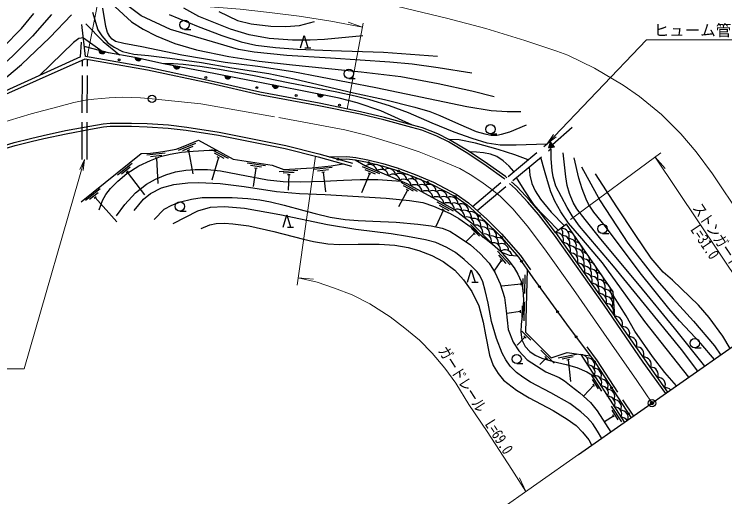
# Model space of a CAD drawing. Units: millimetres at full size, sheet at 1:1000; details may follow other scales. Extents: x 40000 to 680000, y 20000 to 380000.
# Drawn here: x 216079 to 330525, y 263495 to 341136 of the extents above; entities that cross this region are included whole.
import ezdxf
from ezdxf.enums import TextEntityAlignment as Align

# ---------------------------------------------------------------- set-up
doc = ezdxf.new("R2010")
doc.units = ezdxf.units.MM
doc.header["$LTSCALE"] = 1000
doc.header["$PDMODE"] = 32
doc.header["$PDSIZE"] = 500
doc.linetypes.add('CHAIN', pattern=[18.5, 12, -1.5, 3.5, -1.5])
doc.linetypes.add('DASHED', pattern=[7.5, 6, -1.5])
for name, color, linetype, lineweight in [('M-BGD', 7, 'Continuous', 25), ('M-BMK', 2, 'CHAIN', 13), ('M-BMK-OTRS', 5, 'Continuous', 25), ('M-BMK-SRVR', 3, 'Continuous', 25), ('M-STR-HTXT', 7, 'Continuous', 13)]:
    doc.layers.add(name, color=color, linetype=linetype, lineweight=lineweight)
doc.layers.add('M-OTRS', color=6, linetype='Continuous')
doc.styles.add('ＭＳ ゴシック', font='')
doc.styles.get('ＭＳ ゴシック').set_extended_font_data('MS Gothic')

# ---------------------------------------------------------------- blocks, each defined once
blk = doc.blocks.new('open_arrow')
at = {"color": 0, "linetype": 'Continuous', "lineweight": -2}
blk.add_lwpolyline([(7.5, 1.25), (0, 0), (7.5, -1.25)], dxfattribs=at)

msp = doc.modelspace()

# ---------------------------------------------------------------- hatches: boundary and pattern name
at = {"layer": 'M-BGD'}
for points in [[(230702, 335078, -0.82183), (229742, 335321)], [(236521, 333961, -0.82183), (235553, 334175)], [(242734, 332663, -0.82183), (241761, 332850)], [(250980, 331054, -0.82183), (250008, 331247)], [(258642, 329567, -0.82183), (257669, 329753)], [(265905, 328131, -0.82183), (264934, 328329)], [(302460, 320553), (302191, 319648), (303122, 319803)], [(268074, 317864, -1), (268366, 317795, -1)], [(273023, 317298, -1), (273315, 317229, -1)], [(277833, 315947, -1), (278115, 315845, -0.41421), (277923, 315755, -0.41421)], [(282496, 314148, -1), (282773, 314032, -0.41421), (282576, 313952, -0.41421)], [(286963, 311905, -1), (287208, 311732, -1)], [(290871, 308800, -1), (291095, 308600, -1)], [(294472, 305334, -1), (294667, 305107, -1)], [(297682, 301505, -1), (297854, 301259, -1)], [(300570, 297423, -1), (300746, 297181, -1)], [(303515, 293383, -1), (303691, 293140, -1)], [(306478, 289355, -1), (306657, 289114, -0.41421), (306447, 289145, -0.41421)], [(309461, 285342, -1), (309640, 285102, -0.41421), (309430, 285132, -0.41421)], [(312218, 281172, -1), (312383, 280921, -1)], [(314963, 276992, -1), (315127, 276742, -1)]]:
    msp.add_hatch(color=256, dxfattribs=at).paths.add_polyline_path(points)

# ---------------------------------------------------------------- linework, layer by layer
for p, q in [((227540, 334309), (226984, 339487)), ((243524, 338697), (244524, 338697)), ((226733, 334281), (226929, 336615)), ((227215, 337332), (230222, 335200)), ((262865, 335727), (263865, 335727)), ((230702, 335078), (229742, 335321)), ((236521, 333961), (235553, 334175)), ((242734, 332663), (241761, 332850)), ((250980, 331054), (250008, 331247)), ((269990, 330810), (270990, 330810)), ((258642, 329567), (257669, 329753)), ((265905, 328131), (264934, 328329)), ((302791, 320178), (305938, 322959)), ((292789, 321883), (293789, 321883)), ((302191, 319648), (302460, 320553)), ((303122, 319803), (302460, 320553)), ((245280, 320354), (242512, 319196)), ((244842, 319846), (243182, 319151)), ((250567, 317900), (247933, 319336)), ((302191, 319648), (303122, 319803)), ((240407, 318758), (237424, 318439)), ((239842, 318396), (238053, 318205)), ((244321, 319302), (243934, 319140)), ((244128, 319221), (244822, 315459)), ((249896, 317924), (248316, 318786)), ((249147, 317991), (248778, 318192)), ((235060, 317138), (232715, 315267)), ((239188, 318025), (238770, 317980)), ((238979, 318002), (239233, 313885)), ((248963, 318091), (247897, 314418)), ((256571, 316720), (253605, 317174)), ((234778, 316529), (233371, 315407)), ((255932, 316514), (254153, 316787)), ((254997, 316354), (254544, 313412)), ((255205, 316322), (254789, 316386)), ((261763, 315979), (258768, 315800)), ((267265, 316469), (264283, 316139)), ((266702, 316105), (264913, 315907)), ((274942, 315436), (272177, 316600)), ((274273, 315393), (272614, 316091)), ((234426, 315864), (234098, 315603)), ((234262, 315734), (237061, 312074)), ((261182, 315644), (259385, 315537)), ((260511, 315303), (260091, 315278)), ((260301, 315291), (260212, 312842)), ((266049, 315731), (265632, 315685)), ((265840, 315708), (266191, 312545)), ((273327, 315465), (272034, 312393)), ((273521, 315384), (273134, 315547)), ((281046, 312629), (278417, 314074)), ((229910, 313031), (227565, 311160)), ((279442, 312826), (277979, 310163)), ((280376, 312655), (278798, 313522)), ((279626, 312725), (279258, 312927)), ((229628, 312422), (228221, 311300)), ((229276, 311757), (228948, 311495)), ((229112, 311626), (232629, 307726)), ((286810, 309461), (284181, 310906)), ((286139, 309487), (284562, 310354)), ((242768, 309467), (243768, 309467)), ((285206, 309658), (283983, 306965)), ((285390, 309557), (285022, 309759)), ((260086, 306850), (261086, 306850)), ((291654, 305184), (289550, 307323)), ((290174, 305833), (288836, 304517)), ((291019, 305401), (289757, 306685)), ((290321, 305683), (290027, 305982)), ((303283, 305993), (312819, 292515)), ((310832, 305869), (311832, 305869)), ((295953, 300793), (293943, 303020)), ((295328, 301037), (294122, 302374)), ((294502, 301505), (293304, 299778)), ((294643, 301349), (294362, 301661)), ((298303, 296215), (298379, 299214)), ((289797, 298035), (290797, 298035)), ((297741, 297729), (294572, 297403)), ((297736, 297519), (297746, 297939)), ((298018, 296822), (298064, 298622)), ((297906, 292407), (297952, 294207)), ((298191, 291800), (298267, 294799)), ((297629, 293315), (295397, 292984)), ((297624, 293105), (297634, 293524)), ((321350, 280335), (312819, 292515)), ((299307, 288683), (297815, 290161)), ((298350, 289209), (297069, 287864)), ((298524, 289037), (298176, 289382)), ((325695, 287454), (326695, 287454)), ((303047, 284977), (300916, 287089)), ((306654, 286410), (303712, 285822)), ((307342, 286377), (314346, 275435)), ((301770, 285820), (300714, 284755)), ((302019, 285574), (301521, 286066)), ((306124, 285998), (304359, 285646)), ((305506, 285569), (305095, 285487)), ((305300, 285528), (305665, 282039)), ((297010, 284912), (298010, 284912)), ((310748, 280500), (309131, 283026)), ((310172, 280843), (309202, 282359)), ((309547, 281263), (309321, 281617)), ((309434, 281440), (307842, 279763)), ((313918, 275548), (312300, 278075)), ((313342, 275892), (312371, 277408)), ((312604, 276488), (311125, 275538)), ((312717, 276311), (312491, 276665))]:
    msp.add_line(p, q, dxfattribs=at)
at = {"layer": 'M-BGD', "linetype": 'DASHED'}
for p, q in [((227013, 317784), (227071, 333737)), ((227813, 317781), (227871, 333845)), ((289873, 310224), (301933, 320288)), ((290628, 309552), (302573, 319520))]:
    msp.add_line(p, q, dxfattribs=at)
at = {"layer": 'M-BGD'}
for points in [[(232352, 342335), (234978, 339925), (236868, 338735), (238935, 337676), (241934, 336440), (245444, 335396), (250648, 334337), (255545, 333587), (260903, 332986), (271985, 331871), (278360, 331102), (284363, 329981), (289803, 328818), (293395, 327875)], [(289767, 331632), (284358, 332523), (280183, 333078), (276600, 333442), (267028, 334073), (259962, 334513), (254738, 335031), (252203, 335465), (248001, 336669), (241242, 338687), (236547, 340865), (233536, 343133)], [(149975, 305747), (151700, 305615), (153030, 305580), (154282, 305631), (155593, 305911), (157075, 306371), (159518, 307418), (163694, 309772), (166811, 311296), (172197, 313451), (176758, 314690), (184142, 317360), (187531, 318749), (190092, 320029), (195102, 322597), (198680, 324749), (200836, 326157), (207115, 330183), (210036, 332305), (214319, 335825), (217238, 338827), (219215, 341231)], [(222104, 341107), (219035, 337611), (215842, 334447), (214048, 332769), (211140, 330529), (209519, 329578), (205176, 327187), (201630, 325236), (195711, 322128), (189711, 319092), (182576, 316223), (173572, 312444), (164937, 308735), (160090, 306434), (157382, 305184), (155620, 304600), (153893, 304205), (152123, 303896), (150427, 303748)], [(228681, 341460), (229561, 338611), (230168, 337637), (231167, 336547), (232155, 335834), (233520, 335133), (235360, 334720), (237700, 334520), (241140, 334056), (246245, 333352), (251146, 332493), (257085, 331586), (261152, 330748), (270742, 328510), (275745, 327414), (280595, 326163), (283004, 325468), (284610, 324856), (287612, 323517), (290491, 322282), (291859, 321877), (292887, 321692), (293797, 321692), (294573, 321846), (295906, 322213), (298587, 323356)], [(297693, 325457), (295459, 325444), (292907, 325592), (288991, 326223), (274307, 329289), (260977, 331878), (255295, 332731), (250081, 333369), (243080, 334534), (236622, 335915), (233741, 336417), (232412, 336768), (231880, 337120), (231485, 337573), (231090, 338221), (230826, 339179), (230335, 342110)], [(241017, 341067), (245690, 339136), (249500, 337716), (252656, 336716), (255010, 336167), (258151, 335771), (261715, 335516), (267111, 335275), (275552, 335017), (284229, 334388)], [(272219, 337667), (266069, 337047), (263761, 336974), (260907, 336974), (257157, 337245), (253912, 337839), (250929, 338751), (245816, 340765), (243377, 342112)], [(249044, 341554), (252041, 340138), (254225, 339602), (257416, 339200), (259831, 339136), (262029, 339338), (264467, 339973)], [(150715, 302475), (152140, 302472), (153741, 302580), (155037, 302885), (156146, 303287), (170823, 309328), (174305, 310978), (182864, 315249), (193737, 320221), (199795, 322756), (205191, 325252), (209486, 327552), (212565, 329436), (214898, 331068), (217262, 333060), (221810, 337378), (225325, 341019)], [(227605, 339572), (230391, 336725), (233048, 334619)], [(262165, 335727), (262765, 337727), (263365, 335727)], [(227215, 337332), (226500, 337221), (225646, 336607), (220175, 331303)], [(280245, 323312), (275126, 325570), (271299, 326861), (268393, 327626), (262180, 328888), (253958, 330465), (246565, 331928), (240124, 333164), (235510, 334185), (231288, 334930), (227367, 335922)], [(226733, 334281), (203720, 323832), (170968, 308961), (151383, 300106), (151264, 300049)], [(295400, 314836), (295207, 315006), (292334, 317077), (289374, 319068), (286213, 320932), (284304, 321867), (281861, 322840), (280245, 323312), (275727, 324520), (271870, 325434), (265221, 326812), (255656, 328574), (247796, 330356), (237633, 332539), (227540, 334309)], [(227471, 333915), (203883, 323467), (171133, 308596), (151551, 299743), (151340, 299642)], [(295089, 314577), (294957, 314692), (292106, 316748), (289161, 318729), (286023, 320579), (284142, 321501), (281731, 322462), (280137, 322927), (275629, 324132), (271783, 325044), (265144, 326420), (255575, 328182), (247710, 329965), (237556, 332147), (227471, 333915)], [(301835, 320206), (296903, 320090), (294344, 320090), (292230, 320391), (289820, 321117), (286938, 322177), (283401, 323591), (279596, 325272), (276529, 326376), (273339, 327374), (270977, 327977), (268033, 328593), (260185, 330124), (254708, 331199), (249121, 332221), (245951, 332735), (243298, 333068), (241732, 333164), (240124, 333164)], [(171842, 301219), (180078, 305336), (183958, 307168), (189586, 309870), (196019, 312774), (201790, 315344), (208363, 317956), (213110, 319610), (216088, 320510), (218703, 321142), (220723, 321642), (224362, 322404), (228279, 323114), (230413, 323503), (231521, 323614), (233041, 323614), (234987, 323619), (237514, 323539), (240915, 323314), (243856, 322968), (249069, 322171), (259833, 319996), (265147, 318681), (270547, 317184)], [(172065, 300772), (180297, 304886), (184173, 306717), (189797, 309417), (196223, 312318), (201985, 314883), (208538, 317487), (213264, 319134), (216219, 320027), (218822, 320656), (220834, 321155), (224458, 321913), (228368, 322623), (230483, 323007), (231546, 323114), (233041, 323114), (234980, 323119), (237490, 323040), (240869, 322816), (243789, 322472), (248981, 321678), (259724, 319508), (265020, 318198), (270413, 316702)], [(226839, 310965), (236543, 318704), (238017, 318805), (239330, 318945), (240686, 319147), (242178, 319429), (243297, 319849), (245742, 320872), (251328, 317827), (257600, 316866), (259494, 316144), (264085, 316419), (267118, 316755), (269050, 317080)], [(298852, 317717), (296731, 318530), (294000, 319361), (290370, 320372), (287754, 320933), (286112, 320981)], [(326192, 283723), (323557, 287180), (312624, 300610), (307148, 307061), (305962, 308713), (305122, 310027), (304210, 311733), (303319, 313488), (302903, 314963), (302719, 316017), (302542, 317874), (302542, 319494)], [(229755, 309676), (230317, 311149), (230848, 312128), (231594, 313112), (232779, 314266), (234207, 315504), (236146, 316766), (238038, 317624), (239636, 318227), (241178, 318622), (243016, 318941), (244888, 319112), (247494, 319255), (248709, 319255)], [(296575, 315816), (295798, 316700), (294816, 317547), (293821, 318224), (292788, 318643), (291687, 318855), (290536, 318961), (289514, 318974)], [(327323, 284514), (322450, 290610), (316797, 297472), (310544, 304933), (308020, 308129), (306716, 309802), (306095, 310839), (305503, 312272), (305133, 313563), (304911, 314950), (304495, 318844)], [(268220, 317829), (269643, 317845), (271016, 317689), (272962, 317312), (275329, 316753), (277614, 316025), (280489, 314993), (283418, 313760), (287029, 311858), (289013, 310455), (291923, 307863), (294281, 305554), (297291, 302065), (299613, 298735), (305056, 291269), (309622, 285125), (315469, 276221)], [(271016, 317689), (272672, 316718), (279328, 313916), (286911, 309748), (289705, 307593), (293105, 304135)], [(324758, 282719), (317658, 291670), (310837, 301143), (307511, 305057), (305355, 307492), (304106, 309355), (303130, 311032), (302506, 312567), (301966, 314303), (301486, 316014), (300875, 318103)], [(328888, 285608), (326653, 288164), (323253, 291781), (321505, 293784), (316873, 299512), (311311, 306958), (309424, 309281), (308562, 310595), (308177, 311400), (307547, 313026), (307021, 314778), (306264, 318027)], [(232535, 308704), (233903, 310545), (235621, 312374), (237375, 313779), (238853, 314578), (240513, 315283), (242050, 315770), (243718, 316059), (245229, 316150), (247206, 316150), (249326, 315933), (252114, 315388), (256862, 314510), (259405, 314241), (262124, 314156), (265971, 314259), (269128, 314449), (271794, 314556), (274631, 314549), (278428, 314295)], [(299008, 316545), (299132, 315236), (299440, 313900), (300005, 312718), (300836, 311366), (302566, 309299), (304718, 307090)], [(307445, 316582), (310460, 311113), (314883, 304285), (319232, 298700), (322229, 295368), (325509, 291760), (328852, 287775), (329881, 286304)], [(303733, 306338), (301967, 308135), (300850, 309313), (299761, 310544), (298213, 312857), (296997, 314866)], [(331381, 287353), (330225, 289328), (328034, 292318), (326298, 294322), (322088, 298337), (320622, 299617), (318693, 301870), (316078, 305668), (313141, 310134), (309677, 315450)], [(235374, 309560), (236885, 311399), (238039, 312303), (239821, 313194), (241813, 313731), (244041, 314006), (245781, 314073), (249228, 313908), (253142, 313392), (258334, 312614), (262011, 312301), (266176, 312128), (271536, 311820), (276000, 311553), (279721, 311165), (281888, 310826), (283598, 310253), (286316, 309055), (287698, 308256), (289652, 306857), (291343, 305525)], [(321023, 280106), (317404, 285154), (311088, 294323), (303083, 305584), (300520, 308939), (298828, 310876), (296828, 313054), (295851, 313910)], [(303283, 305993), (300830, 309192), (299126, 311143), (297108, 313341), (296162, 314169)], [(238612, 308116), (240220, 309747), (241440, 310439), (242844, 310965), (244613, 311389), (246367, 311622), (248999, 311622), (251184, 311658), (253706, 311503), (255660, 311273), (257365, 310956), (259558, 310415), (262700, 309533), (264533, 309050), (266984, 308494), (269370, 308095), (271482, 307938), (273842, 307822), (277577, 307694), (281092, 307369), (283230, 307079), (284998, 306707), (286244, 306219), (287608, 305377), (289553, 304014), (291151, 302616), (292554, 301058), (293518, 299541), (294370, 297782), (295034, 295567), (295314, 293415), (295645, 290424), (296415, 288360), (297351, 286976), (298696, 285505), (301722, 283581), (303859, 282699), (304735, 282171), (305772, 281302), (307166, 280222), (308915, 278683), (309977, 277324), (312170, 273913)], [(310717, 272897), (310047, 274078), (309265, 275219), (308394, 276210), (307362, 277162), (305556, 278517), (302519, 280202), (299225, 281933), (298017, 282719), (296981, 283502), (295983, 284512), (295278, 285540), (294689, 286594), (293748, 288942), (292974, 291673), (292396, 294670), (291949, 296677), (291549, 298091), (291077, 299085), (290622, 299701), (289796, 300553), (288556, 301696), (287147, 302798), (285753, 303606), (283990, 304396), (282298, 304833), (279429, 305375), (276769, 305794), (271080, 306488), (266550, 307262), (258862, 308877), (253162, 309880), (249957, 310121), (247654, 310040), (245606, 309457), (241646, 307406)], [(259386, 306850), (259986, 308850), (260586, 306850)], [(246208, 306635), (247560, 307238), (248602, 307482), (249936, 307518), (251308, 307436), (253879, 307083), (257893, 306176), (262658, 304922), (264280, 304558), (266581, 304213), (268463, 304094), (271461, 304118), (274842, 304118), (277380, 303955), (279515, 303597), (281248, 303139), (283365, 302311), (285174, 301375), (287046, 299935), (288417, 298421), (289766, 296530), (290933, 294196), (291608, 291574), (292011, 289537), (292654, 286301), (293217, 284614), (294015, 283328), (294889, 282280), (296971, 280633), (299035, 279435), (302881, 277363), (305135, 275959), (306601, 274937), (307629, 273916), (308637, 272663), (309100, 271765)], [(312819, 292515), (312573, 296453), (305040, 307336), (303283, 305993)], [(291343, 305525), (293105, 304135), (294375, 302989), (295770, 301443), (296577, 300358), (297197, 299296), (297704, 298143), (297999, 296855), (298103, 295195), (298013, 293366), (297734, 291250), (297693, 289968), (297852, 288745), (298360, 287649), (299152, 286858), (299988, 286306), (301083, 285800), (302864, 285245), (304965, 284789), (306700, 284274), (308317, 283599), (309635, 282795)], [(297161, 302216), (295832, 302336), (294506, 302845)], [(289097, 298035), (289697, 300035), (290297, 298035)], [(298700, 300045), (298444, 289960), (302577, 285866), (305116, 286696), (308852, 286161)], [(322759, 281321), (320881, 283501), (318894, 286040), (316032, 290165), (314633, 292630), (312614, 295801)]]:
    msp.add_lwpolyline(points, dxfattribs=at)
at = {"layer": 'M-BGD', "linetype": 'DASHED'}
for points in [[(266833, 318214), (269664, 318245), (271077, 318085), (273046, 317703), (275436, 317139), (277742, 316404), (280635, 315366), (283589, 314122), (287239, 312200), (289262, 310769), (292196, 308155), (294573, 305828), (297608, 302310), (299227, 299988)], [(308285, 287595), (309950, 285355), (315804, 276440)]]:
    msp.add_lwpolyline(points, dxfattribs=at)
at = {"layer": 'M-BGD'}
for centre, radius in [((243524, 339447), 750), ((232967, 333800), 150), ((269990, 331560), 750), ((246950, 330968), 150), ((255171, 329322), 150), ((261490, 328049), 150), ((268464, 326507), 150), ((292789, 322633), 750), ((268220, 317829), 150), ((273169, 317263), 150), ((277974, 315896), 150), ((282634, 314090), 150), ((287085, 311819), 150), ((242768, 310217), 750), ((290983, 308700), 150), ((310832, 306619), 750), ((294569, 305220), 150), ((297768, 301382), 150), ((300658, 297302), 150), ((303603, 293261), 150), ((306567, 289235), 150), ((325695, 288204), 750), ((297010, 285662), 750), ((309550, 285222), 150), ((312300, 281046), 150), ((315045, 276867), 150)]:
    msp.add_circle(centre, radius, dxfattribs=at)
for centre, radius, start, end in [((230246, 335294), 505, 176.97192, 334.63011), ((236058, 334164), 505, 178.70162, 336.35982), ((242266, 332853), 505, 180.30343, 337.96162), ((250513, 331246), 505, 179.97856, 337.63675), ((258174, 329756), 505, 180.31578, 337.97398), ((265439, 328326), 505, 179.68478, 337.34297), ((273365, 315787), 1160, 7.65869, 126.68831), ((274294, 315417), 1517, 25.93155, 108.41546), ((275208, 315011), 1160, 7.65869, 126.68831), ((276352, 315150), 1160, 7.65869, 126.68831), ((277052, 314235), 1160, 7.65869, 126.68831), ((278173, 314358), 1160, 6.279, 125.30862), ((278933, 313602), 1822, 30.81619, 98.22684), ((278849, 313427), 1160, 5.80929, 123.91826), ((279956, 313460), 1204, 4.93546, 121.61321), ((280597, 312547), 1160, 1.68824, 120.71786), ((281041, 313421), 1240, 8.50967, 115.98938), ((281748, 312566), 1160, 1.68824, 120.71786), ((282861, 312561), 1200, 2.7993, 119.64207), ((282349, 311583), 1160, 1.68824, 120.71786), ((283501, 311603), 1160, 1.68824, 120.71786), ((284650, 311618), 1163, 1.61307, 120.49764), ((284102, 310620), 1160, 1.68824, 120.71786), ((285248, 310636), 1160, 1.39284, 120.42247), ((286358, 310543), 1234, 1.15432, 116.23309), ((285844, 309651), 1160, 1.23679, 120.1267), ((286913, 309539), 1233, 358.99659, 114.1315), ((288038, 309398), 1252, 356.68756, 110.85469), ((287437, 308599), 1160, 352.84919, 111.87881), ((288547, 308415), 1174, 351.74445, 110.03327), ((289647, 308158), 1222, 351.3886, 107.08906), ((288964, 307357), 1160, 351.24955, 108.91286), ((290041, 307093), 1201, 349.21371, 106.03681), ((291156, 306812), 1201, 347.68239, 104.49137), ((290393, 306054), 1160, 345.00892, 104.03854), ((291501, 305742), 1160, 345.00892, 104.03854), ((291795, 304628), 1160, 345.00892, 104.03854), ((292629, 305448), 1147, 345.37821, 105.14952), ((303380, 304837), 1160, 335.76446, 94.79408), ((303269, 305984), 1160, 335.76446, 37.34957), ((304313, 305497), 1160, 335.76446, 94.79408), ((305170, 304879), 1292, 344.57017, 85.98838), ((292933, 304324), 1160, 346.48918, 105.5188), ((294027, 304061), 1135, 0.71536, 104.72154), ((304424, 304351), 1160, 335.76446, 94.79408), ((305468, 303865), 1160, 335.76446, 94.79408), ((306279, 303213), 1328, 346.45333, 84.10522), ((293255, 303218), 1160, 347.8345, 106.9772), ((294603, 303126), 1101, 358.23974, 120.76363), ((304535, 303204), 1160, 335.76446, 94.79408), ((305579, 302718), 1160, 335.76446, 94.79408), ((306623, 302232), 1160, 335.76446, 94.79408), ((295133, 302073), 1168, 10.98244, 129.55948), ((305690, 301572), 1160, 335.76446, 94.79408), ((306734, 301086), 1160, 335.76446, 94.79408), ((307383, 301545), 1370, 348.41517, 82.14337), ((306845, 299939), 1160, 335.76446, 94.79408), ((307779, 300599), 1160, 335.76446, 94.79408), ((308485, 299874), 1416, 350.35687, 80.20168), ((307889, 299453), 1160, 335.76446, 94.79408), ((308934, 298967), 1160, 335.76446, 94.79408), ((308000, 298306), 1160, 335.76446, 94.79408), ((309045, 297820), 1160, 335.76446, 94.79408), ((309575, 298196), 1473, 352.53245, 78.0261), ((309155, 296674), 1160, 335.76446, 94.79408), ((310089, 297334), 1160, 335.76446, 94.79408), ((310637, 296497), 1559, 355.37967, 75.17888), ((310200, 296187), 1160, 335.76446, 94.79408), ((311244, 295701), 1160, 335.76446, 94.79408), ((310310, 295041), 1160, 335.76446, 94.79408), ((311355, 294555), 1160, 335.76446, 94.79408), ((311466, 293408), 1160, 335.76446, 94.79408), ((312910, 291358), 1160, 335.49631, 94.52593), ((314058, 289720), 1160, 335.49631, 94.52593), ((315205, 288082), 1160, 335.49631, 94.52593), ((316353, 286444), 1160, 335.49631, 94.52593), ((307386, 285217), 1160, 333.10809, 92.13772), ((308411, 284676), 1160, 333.10912, 92.13874), ((317500, 284806), 1160, 335.49631, 94.52593), ((308464, 283533), 1160, 333.10809, 92.13772), ((309489, 282991), 1160, 333.10809, 92.13771), ((318648, 283167), 1160, 335.49631, 94.52593), ((309542, 281848), 1160, 333.10809, 92.13772), ((319795, 281529), 1160, 335.49631, 94.52593), ((310568, 281307), 1160, 333.10809, 92.13772), ((310620, 280164), 1160, 333.10809, 92.13772), ((311646, 279622), 1160, 333.10809, 92.13772), ((320943, 279891), 1160, 41.41897, 94.52593), ((311699, 278479), 1160, 333.10809, 92.13772), ((312724, 277938), 1160, 333.10809, 92.13772), ((312777, 276795), 1160, 333.10809, 92.13772), ((313802, 276253), 1160, 337.14803, 92.12467), ((313855, 275111), 1160, 34.21126, 92.13772)]:
    msp.add_arc(centre, radius, start, end, dxfattribs=at)
at = {"layer": 'M-BMK'}
msp.add_lwpolyline([(212905, 323341), (218790, 325125), (223118, 326236), (225675, 326925), (227568, 327284), (228881, 327456), (231375, 327699), (233525, 327778), (236416, 327692), (238272, 327527), (246155, 326711), (258720, 324509), (269340, 322533), (272986, 321626), (278059, 320048), (281278, 318986), (284520, 317703), (287839, 316315), (289517, 315341), (291406, 314093), (293019, 312928), (294409, 311788), (296385, 309836), (298686, 307100), (301482, 303398), (306133, 296830), (311070, 289832), (316350, 282195), (318802, 278553)], dxfattribs=at)
at = {"layer": 'M-BMK-OTRS'}
msp.add_line((306983, 270284), (332272, 287976), dxfattribs=at)
at = {"layer": 'M-BMK-SRVR'}
for centre in [(238272, 327527), (318802, 278553)]:
    msp.add_circle(centre, 600, dxfattribs=at)
at = {"layer": 'M-OTRS'}
msp.add_point((318802, 278553), dxfattribs=at)
at = {"layer": 'M-STR-HTXT'}
for p, q in [((227831, 334258), (229674, 343612)), ((269707, 325883), (272304, 339682)), ((269863, 339856), (272189, 339070)), ((261654, 297553), (264625, 318295)), ((305675, 308096), (320247, 318838)), ((319312, 318149), (337204, 291427)), ((319312, 318149), (320948, 316319)), ((261820, 298714), (264266, 298500)), ((306983, 270284), (289068, 257750)), ((297465, 266566), (298465, 264324))]:
    msp.add_line(p, q, dxfattribs=at)
for points in [[(215498, 345590), (227231, 346423), (234723, 346655), (241368, 346574), (248567, 346324), (255490, 345769), (263521, 344842), (270977, 343720), (277866, 342379), (285691, 340510), (292023, 338838), (298326, 336908), (303497, 335177), (305253, 334529), (309567, 332472), (314173, 329722), (316782, 327887), (320353, 324978), (323423, 321883), (325896, 319012), (328531, 315481), (333207, 308478), (342349, 295026)], [(229515, 342806), (239054, 342828), (244909, 342549), (252489, 341958), (257209, 341437), (261974, 340831), (267062, 340035), (272189, 339070)], [(301933, 320288), (317903, 337042), (348818, 337042)], [(227413, 317783), (217678, 284090), (187277, 284090)], [(261820, 298714), (264891, 298005), (267692, 297056), (270486, 295962), (273341, 294531), (276656, 292431), (279011, 290646), (281337, 288700), (283401, 286585), (285413, 284181), (287196, 281792), (289322, 278362), (292274, 273999), (296231, 267893), (298465, 264324)]]:
    msp.add_lwpolyline(points, dxfattribs=at)

# ---------------------------------------------------------------- block references
at = {"layer": 'M-STR-HTXT', "xscale": 240, "yscale": 240}
for p, rotation in [((301933, 320288), 46.4), ((227413, 317783), 253.9)]:
    msp.add_blockref('open_arrow', p, dxfattribs=dict(at, rotation=rotation))

# ---------------------------------------------------------------- texts
at = {"layer": 'M-STR-HTXT', "style": 'ＭＳ ゴシック'}
msp.add_text('ヒューム管φ1000 L=14.0', height=1833, dxfattribs=at).set_placement((319068, 337092), align=Align.BOTTOM_LEFT)
at = {"layer": 'M-STR-HTXT', "style": 'ＭＳ ゴシック', "width": 0.8}
for s, rotation, p in [('ストンガード', 303.806, (328129, 304701)), ('ガードレール\u3000L=69.0', 302.507, (289191, 278279))]:
    msp.add_text(s, height=1833, rotation=rotation, dxfattribs=at).set_placement(p, align=Align.BOTTOM_CENTER)
msp.add_text('L=31.0', height=1833, rotation=303.806, dxfattribs=at).set_placement((328104, 305018), align=Align.TOP_CENTER)

doc.saveas('drawing.dxf')
